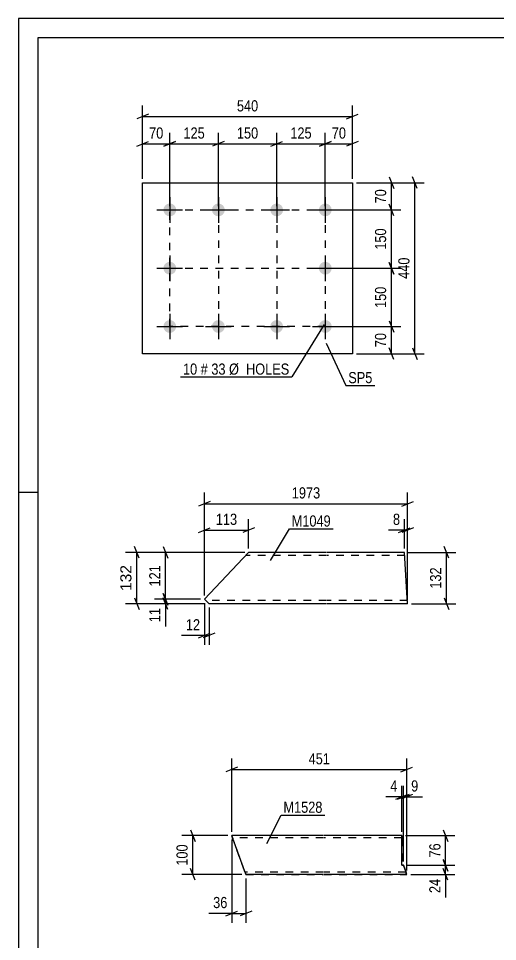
# Model space of a CAD drawing. Header units: millimetres. Extents: x 0 to 594, y 0 to 420.
# Drawn here: x 0 to 123.3, y 182.5 to 420 of the extents above; entities that cross this region are included whole.
import ezdxf

# ---------------------------------------------------------------- set-up
doc = ezdxf.new("R2010")
doc.units = ezdxf.units.MM
doc.linetypes.add('DXK_LINE_DOT2', pattern=[3.9198, 1.9599, -1.9599])
doc.styles.add('Arial', font='ARIAL.TTF', dxfattribs={"height": 0.2})
doc.styles.add('Arial Narrow', font='ARIALN.TTF', dxfattribs={"height": 0.2})

# ---------------------------------------------------------------- blocks, each defined once
blk = doc.blocks.new('Unknown-348435354-1163')
at = {"color": 5, "linetype": 'Continuous'}
for p, q in [((594, 420), (0, 420)), ((0, 420), (0, 0)), ((589, 415), (5, 415)), ((5, 415), (5, 5)), ((5, 298), (0, 298))]:
    blk.add_line(p, q, dxfattribs=at)
blk = doc.blocks.new('Part-348435354-10798 - 10797')
at = {"color": 2, "linetype": 'Continuous'}
for p, q in [((47.85, 270.55), (59.2, 282.62)), ((79.2, 282.62), (59.2, 282.62)), ((99.3, 282.62), (79.3, 282.62)), ((100.11, 269.42), (99.3, 282.62)), ((49.06, 269.42), (47.85, 270.55)), ((79.2, 269.42), (49.06, 269.42)), ((100.11, 269.42), (79.3, 269.42))]:
    blk.add_line(p, q, dxfattribs=at)
at = {"color": 7, "linetype": 'DXK_LINE_DOT2'}
for p, q in [((79.2, 281.82), (58.45, 281.82)), ((99.35, 281.82), (79.3, 281.82)), ((79.2, 270.22), (48.2, 270.22)), ((100.06, 270.22), (79.3, 270.22)), ((100.06, 270.22), (100.06, 270.28))]:
    blk.add_line(p, q, dxfattribs=at)
blk = doc.blocks.new('Part-348435354-10883 - 10882')
at = {"color": 2, "linetype": 'Continuous'}
for p, q in [((31.94, 333.74), (31.94, 377.74)), ((31.94, 377.74), (85.94, 377.74)), ((85.94, 377.74), (85.94, 333.74)), ((85.94, 333.74), (31.94, 333.74))]:
    blk.add_line(p, q, dxfattribs=at)
blk = doc.blocks.new('Bolt-348435354-10884 - 10882')
at = {"linetype": 'Continuous'}
for points in [[(38.94, 372.39, -1), (38.94, 369.09, -1)], [(51.44, 372.39, -1), (51.44, 369.09, -1)], [(66.44, 372.39, -1), (66.44, 369.09, -1)], [(78.94, 372.39, -1), (78.94, 369.09, -1)], [(38.94, 357.39, -1), (38.94, 354.09, -1)], [(78.94, 357.39, -1), (78.94, 354.09, -1)], [(38.94, 342.39, -1), (38.94, 339.09, -1)], [(51.44, 342.39, -1), (51.44, 339.09, -1)], [(66.44, 342.39, -1), (66.44, 339.09, -1)], [(78.94, 342.39, -1), (78.94, 339.09, -1)]]:
    blk.add_hatch(color=1, dxfattribs=at).paths.add_polyline_path(points)
at = {"color": 1, "linetype": 'Continuous'}
for p, q in [((38.94, 374.04), (38.94, 367.44)), ((51.44, 374.04), (51.44, 367.44)), ((66.44, 374.04), (66.44, 367.44)), ((78.94, 374.04), (78.94, 367.44)), ((35.64, 370.74), (42.24, 370.74)), ((48.14, 370.74), (54.74, 370.74)), ((63.14, 370.74), (69.74, 370.74)), ((75.64, 370.74), (82.24, 370.74)), ((38.94, 359.04), (38.94, 352.44)), ((78.94, 359.04), (78.94, 352.44)), ((35.64, 355.74), (42.24, 355.74)), ((75.64, 355.74), (82.24, 355.74)), ((38.94, 344.04), (38.94, 337.44)), ((51.44, 344.04), (51.44, 337.44)), ((66.44, 344.04), (66.44, 337.44)), ((78.94, 344.04), (78.94, 337.44)), ((35.64, 340.74), (42.24, 340.74)), ((48.14, 340.74), (54.74, 340.74)), ((63.14, 340.74), (69.74, 340.74)), ((75.64, 340.74), (82.24, 340.74))]:
    blk.add_line(p, q, dxfattribs=at)
blk = doc.blocks.new('Part-348435354-10988 - 10987')
at = {"color": 2, "linetype": 'Continuous'}
for p, q in [((54.87, 209.74), (54.87, 209.74)), ((78.51, 209.74), (54.87, 209.74)), ((54.9, 209.65), (54.87, 209.74)), ((55, 209.39), (54.9, 209.65)), ((55.14, 209), (55, 209.39)), ((98.61, 209.74), (78.61, 209.74)), ((98.61, 209.74), (98.61, 209.65)), ((98.61, 209.65), (98.61, 209.39)), ((98.61, 209.39), (98.61, 209)), ((58.24, 200.48), (55.14, 209)), ((98.61, 202.1), (98.61, 209)), ((99.05, 202.1), (98.61, 202.1)), ((98.61, 202.1), (98.61, 202.1)), ((99.64, 200.48), (99.05, 202.1)), ((99.05, 202.1), (99.05, 202.1)), ((58.39, 200.09), (58.24, 200.48)), ((58.48, 199.83), (58.39, 200.09)), ((58.51, 199.74), (58.48, 199.83)), ((58.51, 199.74), (58.51, 199.74)), ((78.51, 199.74), (58.51, 199.74)), ((99.91, 199.74), (78.61, 199.74)), ((99.64, 200.48), (99.78, 200.09)), ((99.78, 200.09), (99.87, 199.83)), ((99.87, 199.83), (99.91, 199.74)), ((99.91, 199.74), (99.91, 199.74))]:
    blk.add_line(p, q, dxfattribs=at)
at = {"color": 7, "linetype": 'DXK_LINE_DOT2'}
for p, q in [((54.87, 209.74), (54.87, 209.74)), ((54.87, 209.74), (54.9, 209.65)), ((54.9, 209.65), (55, 209.39)), ((55, 209.39), (55.14, 209)), ((78.51, 209.14), (55.09, 209.14)), ((55.11, 209.1), (55.09, 209.14)), ((55.11, 209.1), (55.09, 209.14)), ((58.16, 200.71), (55.11, 209.1)), ((55.14, 209), (55.11, 209.1)), ((98.61, 209.14), (78.61, 209.14)), ((98.61, 209.65), (98.61, 209.74)), ((98.61, 209.39), (98.61, 209.65)), ((98.61, 209), (98.61, 209.39)), ((98.61, 209.1), (98.61, 209.14)), ((98.61, 209.1), (98.61, 209.14)), ((98.61, 209.1), (98.61, 202.1)), ((98.61, 209), (98.61, 209.1)), ((58.28, 200.39), (55.14, 209)), ((55.15, 208.97), (55.14, 209)), ((55.22, 208.77), (55.15, 208.97)), ((58.23, 200.52), (55.22, 208.77)), ((98.61, 209), (98.61, 202.1)), ((98.61, 208.97), (98.61, 209)), ((98.61, 202.1), (98.61, 208.97)), ((98.61, 202.1), (99.05, 202.1)), ((99.05, 202.1), (98.61, 202.1)), ((98.61, 202.1), (99.05, 202.1)), ((98.61, 202.1), (98.61, 202.1)), ((99.05, 202.1), (99.56, 200.71)), ((99.63, 200.52), (99.05, 202.1)), ((99.05, 202.1), (99.64, 200.48)), ((99.05, 202.1), (99.05, 202.1)), ((58.23, 200.52), (58.16, 200.71)), ((58.28, 200.39), (58.23, 200.52)), ((58.23, 200.52), (58.28, 200.39)), ((58.3, 200.34), (58.28, 200.39)), ((58.28, 200.39), (58.3, 200.34)), ((58.28, 200.39), (58.39, 200.09)), ((78.51, 200.34), (58.3, 200.34)), ((58.39, 200.09), (58.48, 199.83)), ((58.48, 199.83), (58.51, 199.74)), ((58.51, 199.74), (78.51, 199.74)), ((99.69, 200.34), (78.61, 200.34)), ((78.61, 199.74), (99.91, 199.74)), ((99.63, 200.52), (99.56, 200.71)), ((99.63, 200.52), (99.67, 200.39)), ((99.67, 200.39), (99.63, 200.52)), ((99.78, 200.09), (99.64, 200.48)), ((99.67, 200.39), (99.69, 200.34)), ((99.69, 200.34), (99.67, 200.39)), ((99.87, 199.83), (99.78, 200.09)), ((99.91, 199.74), (99.87, 199.83))]:
    blk.add_line(p, q, dxfattribs=at)
blk = doc.blocks.new('Rectangle-348435354-13243 - 10882')
at = {"color": 1, "linetype": 'DXK_LINE_DOT2'}
blk.add_lwpolyline([(38.94, 370.74), (78.94, 370.74), (78.94, 340.74), (38.94, 340.74), (38.94, 370.74)], close=True, dxfattribs=at)
blk = doc.blocks.new('Line-348435354-13253 - 10882')
at = {"color": 1, "linetype": 'DXK_LINE_DOT2'}
blk.add_line((51.44, 370.74), (51.44, 340.74), dxfattribs=at)
blk = doc.blocks.new('Line-348435354-13260 - 10882')
at = {"color": 1, "linetype": 'DXK_LINE_DOT2'}
blk.add_line((38.94, 355.74), (78.94, 355.74), dxfattribs=at)
blk = doc.blocks.new('Line-348435354-13267 - 10882')
at = {"color": 1, "linetype": 'DXK_LINE_DOT2'}
blk.add_line((66.44, 370.74), (66.44, 340.74), dxfattribs=at)
blk = doc.blocks.new('StraightDimension-348435354-11089 - 10797')
at = {"color": 7, "linetype": 'Continuous'}
for p, q in [((47.85, 271.55), (47.85, 298)), ((100.11, 270.42), (100.11, 298)), ((49.35, 295.75), (46.35, 294.55)), ((47.85, 295.15), (100.11, 295.15)), ((98.61, 294.55), (101.61, 295.75))]:
    blk.add_line(p, q, dxfattribs=at)
at = {"color": 0}
blk.add_wipeout([(78.24, 295.9), (78.24, 300.1), (69.73, 300.1), (69.73, 295.9)], dxfattribs=at)
at = {"color": 3, "style": 'Arial Narrow'}
blk.add_text('1973', height=2.863, dxfattribs=at).set_placement((70.33, 296.5))
blk = doc.blocks.new('StraightDimension-348435354-11071 - 10797')
at = {"color": 7, "linetype": 'Continuous'}
for p, q in [((47.85, 269.55), (47.85, 258.81)), ((49.06, 268.42), (49.06, 258.81)), ((46.35, 260.61), (49.35, 261.81)), ((50.56, 261.81), (47.56, 260.61)), ((47.85, 261.21), (49.06, 261.21))]:
    blk.add_line(p, q, dxfattribs=at)
at = {"color": 0}
blk.add_wipeout([(47.33, 261.96), (47.33, 266.16), (42.47, 266.16), (42.47, 261.96)], dxfattribs=at)
at = {"color": 7, "linetype": 'Continuous'}
blk.add_line((47.85, 261.21), (41.95, 261.21), dxfattribs=at)
blk.add_line((47.85, 261.21), (41.95, 261.21), dxfattribs=at)
at = {"color": 3, "style": 'Arial Narrow'}
blk.add_text('12', height=2.863, dxfattribs=at).set_placement((43.07, 262.56))
blk = doc.blocks.new('StraightDimension-348435354-11063 - 10797')
at = {"color": 7, "linetype": 'Continuous'}
for p, q in [((99.3, 283.62), (99.3, 291.2)), ((100.11, 270.42), (100.11, 291.2)), ((97.8, 287.75), (100.8, 288.95)), ((101.61, 288.95), (98.61, 287.75)), ((99.3, 288.35), (100.11, 288.35))]:
    blk.add_line(p, q, dxfattribs=at)
at = {"color": 0}
blk.add_wipeout([(98.78, 289.1), (98.78, 293.3), (95.75, 293.3), (95.75, 289.1)], dxfattribs=at)
at = {"color": 7, "linetype": 'Continuous'}
blk.add_line((99.3, 288.35), (95.22, 288.35), dxfattribs=at)
blk.add_line((99.3, 288.35), (95.22, 288.35), dxfattribs=at)
at = {"color": 3, "style": 'Arial Narrow'}
blk.add_text('8', height=2.86, dxfattribs=at).set_placement((96.35, 289.7))
blk = doc.blocks.new('StraightDimension-348435354-11083 - 10797')
at = {"color": 7, "linetype": 'Continuous'}
for p, q in [((110.71, 281.12), (109.51, 284.12)), ((100.3, 282.62), (112.51, 282.62)), ((110.11, 269.42), (110.11, 282.62)), ((109.51, 270.92), (110.71, 267.92)), ((101.11, 269.42), (112.51, 269.42))]:
    blk.add_line(p, q, dxfattribs=at)
at = {"color": 0}
blk.add_wipeout([(109.36, 279.36), (105.16, 279.36), (105.16, 272.68), (109.36, 272.68)], dxfattribs=at)
at = {"color": 3, "style": 'Arial Narrow'}
blk.add_text('132', height=2.863, rotation=90.0002, dxfattribs=at).set_placement((108.76, 273.28))
blk = doc.blocks.new('StraightDimension-348435354-11067 - 10797')
at = {"color": 7, "linetype": 'Continuous'}
for p, q in [((47.85, 271.55), (47.85, 291.2)), ((59.2, 283.62), (59.2, 291.2)), ((46.35, 287.75), (49.35, 288.95)), ((47.85, 288.35), (59.2, 288.35)), ((60.7, 288.95), (57.7, 287.75))]:
    blk.add_line(p, q, dxfattribs=at)
at = {"color": 0}
blk.add_wipeout([(56.87, 289.1), (56.87, 293.3), (50.18, 293.3), (50.18, 289.1)], dxfattribs=at)
at = {"color": 3, "style": 'Arial Narrow'}
blk.add_text('113', height=2.863, dxfattribs=at).set_placement((50.78, 289.7))
blk = doc.blocks.new('StraightDimension-348435354-13654 - 10797')
at = {"color": 7, "linetype": 'Continuous'}
for p, q in [((37.25, 284.12), (38.45, 281.12)), ((58.2, 282.62), (35, 282.62)), ((37.85, 270.55), (37.85, 282.62)), ((38.45, 269.05), (37.25, 272.05)), ((46.85, 270.55), (35, 270.55))]:
    blk.add_line(p, q, dxfattribs=at)
at = {"color": 0}
blk.add_wipeout([(37.1, 279.93), (32.9, 279.93), (32.9, 273.24), (37.1, 273.24)], dxfattribs=at)
at = {"color": 3, "style": 'Arial Narrow'}
blk.add_text('121', height=2.863, rotation=90.0002, dxfattribs=at).set_placement((36.5, 273.84))
blk = doc.blocks.new('StraightDimension-348435354-13655 - 10797')
at = {"color": 7, "linetype": 'Continuous'}
for p, q in [((37.25, 272.05), (38.45, 269.05)), ((38.45, 267.92), (37.25, 270.92)), ((46.85, 270.55), (35, 270.55)), ((48.06, 269.42), (35, 269.42)), ((37.85, 269.42), (37.85, 270.55))]:
    blk.add_line(p, q, dxfattribs=at)
at = {"color": 0}
blk.add_wipeout([(37.1, 268.9), (32.9, 268.9), (32.9, 264.04), (37.1, 264.04)], dxfattribs=at)
at = {"color": 7, "linetype": 'Continuous'}
blk.add_line((37.85, 269.42), (37.85, 263.51), dxfattribs=at)
blk.add_line((37.85, 269.42), (37.85, 263.51), dxfattribs=at)
at = {"color": 3, "style": 'Arial Narrow'}
blk.add_text('11', height=2.863, rotation=90.0002, dxfattribs=at).set_placement((36.5, 264.64))
blk = doc.blocks.new('StraightDimension-348435354-13829 - 10797')
at = {"color": 7, "linetype": 'Continuous'}
for p, q in [((31.02, 281.12), (29.82, 284.12)), ((58.2, 282.62), (27.57, 282.62)), ((30.42, 269.42), (30.42, 282.62)), ((29.82, 270.92), (31.02, 267.92)), ((48.06, 269.42), (27.57, 269.42))]:
    blk.add_line(p, q, dxfattribs=at)
at = {"color": 0}
blk.add_wipeout([(29.67, 279.96), (25.47, 279.96), (25.47, 272.08), (29.67, 272.08)], dxfattribs=at)
at = {"color": 3, "style": 'Arial'}
blk.add_text('132', height=2.865, rotation=90.0002, dxfattribs=at).set_placement((29.07, 272.68))
blk = doc.blocks.new('StraightDimension-348435354-11279 - 10882')
at = {"color": 7, "linetype": 'Continuous'}
for p, q in [((86.94, 377.74), (104.34, 377.74)), ((102.54, 376.24), (101.34, 379.24)), ((101.94, 333.74), (101.94, 377.74)), ((101.34, 335.24), (102.54, 332.24)), ((86.94, 333.74), (104.34, 333.74))]:
    blk.add_line(p, q, dxfattribs=at)
at = {"color": 0}
blk.add_wipeout([(101.19, 359.08), (96.99, 359.08), (96.99, 352.4), (101.19, 352.4)], dxfattribs=at)
at = {"color": 3, "style": 'Arial Narrow'}
blk.add_text('440', height=2.863, rotation=90.0002, dxfattribs=at).set_placement((100.59, 353))
blk = doc.blocks.new('StraightDimension-348435354-11286 - 10882')
at = {"color": 7, "linetype": 'Continuous'}
for p, q in [((38.94, 371.74), (38.94, 390.59)), ((51.44, 371.74), (51.44, 390.59)), ((37.44, 387.14), (40.44, 388.34)), ((38.94, 387.74), (51.44, 387.74)), ((52.94, 388.34), (49.94, 387.14))]:
    blk.add_line(p, q, dxfattribs=at)
at = {"color": 0}
blk.add_wipeout([(48.53, 388.49), (48.53, 392.69), (41.85, 392.69), (41.85, 388.49)], dxfattribs=at)
at = {"color": 3, "style": 'Arial Narrow'}
blk.add_text('125', height=2.863, dxfattribs=at).set_placement((42.45, 389.09))
blk = doc.blocks.new('StraightDimension-348435354-11263 - 10882')
at = {"color": 7, "linetype": 'Continuous'}
for p, q in [((86.94, 377.74), (98.34, 377.74)), ((95.34, 379.24), (96.54, 376.24)), ((95.94, 370.74), (95.94, 377.74)), ((79.94, 370.74), (98.34, 370.74)), ((96.54, 369.24), (95.34, 372.24))]:
    blk.add_line(p, q, dxfattribs=at)
at = {"color": 0}
blk.add_wipeout([(95.19, 376.67), (90.99, 376.67), (90.99, 371.81), (95.19, 371.81)], dxfattribs=at)
at = {"color": 3, "style": 'Arial Narrow'}
blk.add_text('70', height=2.863, rotation=90.0002, dxfattribs=at).set_placement((94.59, 372.41))
blk = doc.blocks.new('StraightDimension-348435354-11264 - 10882')
at = {"color": 7, "linetype": 'Continuous'}
for p, q in [((79.94, 370.74), (98.34, 370.74)), ((96.54, 369.24), (95.34, 372.24)), ((95.94, 355.74), (95.94, 370.74)), ((95.34, 357.24), (96.54, 354.24)), ((79.94, 355.74), (98.34, 355.74))]:
    blk.add_line(p, q, dxfattribs=at)
at = {"color": 0}
blk.add_wipeout([(95.19, 366.58), (90.99, 366.58), (90.99, 359.9), (95.19, 359.9)], dxfattribs=at)
at = {"color": 3, "style": 'Arial Narrow'}
blk.add_text('150', height=2.863, rotation=90.0002, dxfattribs=at).set_placement((94.59, 360.5))
blk = doc.blocks.new('StraightDimension-348435354-11265 - 10882')
at = {"color": 7, "linetype": 'Continuous'}
for p, q in [((96.54, 354.24), (95.34, 357.24)), ((79.94, 355.74), (98.34, 355.74)), ((95.94, 340.74), (95.94, 355.74)), ((95.34, 342.24), (96.54, 339.24)), ((79.94, 340.74), (98.34, 340.74))]:
    blk.add_line(p, q, dxfattribs=at)
at = {"color": 0}
blk.add_wipeout([(95.19, 351.58), (90.99, 351.58), (90.99, 344.9), (95.19, 344.9)], dxfattribs=at)
at = {"color": 3, "style": 'Arial Narrow'}
blk.add_text('150', height=2.863, rotation=90.0002, dxfattribs=at).set_placement((94.59, 345.5))
blk = doc.blocks.new('StraightDimension-348435354-11266 - 10882')
at = {"color": 7, "linetype": 'Continuous'}
for p, q in [((95.34, 342.24), (96.54, 339.24)), ((79.94, 340.74), (98.34, 340.74)), ((95.94, 333.74), (95.94, 340.74)), ((96.54, 332.24), (95.34, 335.24)), ((86.94, 333.74), (98.34, 333.74))]:
    blk.add_line(p, q, dxfattribs=at)
at = {"color": 0}
blk.add_wipeout([(95.19, 339.67), (90.99, 339.67), (90.99, 334.81), (95.19, 334.81)], dxfattribs=at)
at = {"color": 3, "style": 'Arial Narrow'}
blk.add_text('70', height=2.863, rotation=90.0002, dxfattribs=at).set_placement((94.59, 335.41))
blk = doc.blocks.new('StraightDimension-348435354-11283 - 10882')
at = {"color": 7, "linetype": 'Continuous'}
for p, q in [((78.94, 371.74), (78.94, 390.59)), ((85.94, 378.74), (85.94, 390.59)), ((77.44, 387.14), (80.44, 388.34)), ((78.94, 387.74), (85.94, 387.74)), ((87.44, 388.34), (84.44, 387.14))]:
    blk.add_line(p, q, dxfattribs=at)
at = {"color": 0}
blk.add_wipeout([(84.87, 388.49), (84.87, 392.69), (80.01, 392.69), (80.01, 388.49)], dxfattribs=at)
at = {"color": 3, "style": 'Arial Narrow'}
blk.add_text('70', height=2.863, dxfattribs=at).set_placement((80.61, 389.09))
blk = doc.blocks.new('StraightDimension-348435354-11284 - 10882')
at = {"color": 7, "linetype": 'Continuous'}
for p, q in [((66.44, 371.74), (66.44, 390.59)), ((78.94, 371.74), (78.94, 390.59)), ((64.94, 387.14), (67.94, 388.34)), ((66.44, 387.74), (78.94, 387.74)), ((80.44, 388.34), (77.44, 387.14))]:
    blk.add_line(p, q, dxfattribs=at)
at = {"color": 0}
blk.add_wipeout([(76.03, 388.49), (76.03, 392.69), (69.35, 392.69), (69.35, 388.49)], dxfattribs=at)
at = {"color": 3, "style": 'Arial Narrow'}
blk.add_text('125', height=2.863, dxfattribs=at).set_placement((69.95, 389.09))
blk = doc.blocks.new('StraightDimension-348435354-11285 - 10882')
at = {"color": 7, "linetype": 'Continuous'}
for p, q in [((51.44, 371.74), (51.44, 390.59)), ((66.44, 371.74), (66.44, 390.59)), ((52.94, 388.34), (49.94, 387.14)), ((51.44, 387.74), (66.44, 387.74)), ((64.94, 387.14), (67.94, 388.34))]:
    blk.add_line(p, q, dxfattribs=at)
at = {"color": 0}
blk.add_wipeout([(62.28, 388.49), (62.28, 392.69), (55.6, 392.69), (55.6, 388.49)], dxfattribs=at)
at = {"color": 3, "style": 'Arial Narrow'}
blk.add_text('150', height=2.863, dxfattribs=at).set_placement((56.2, 389.09))
blk = doc.blocks.new('StraightDimension-348435354-11287 - 10882')
at = {"color": 7, "linetype": 'Continuous'}
for p, q in [((31.94, 378.74), (31.94, 390.59)), ((38.94, 371.74), (38.94, 390.59)), ((30.44, 387.14), (33.44, 388.34)), ((31.94, 387.74), (38.94, 387.74)), ((40.44, 388.34), (37.44, 387.14))]:
    blk.add_line(p, q, dxfattribs=at)
at = {"color": 0}
blk.add_wipeout([(37.87, 388.49), (37.87, 392.69), (33.01, 392.69), (33.01, 388.49)], dxfattribs=at)
at = {"color": 3, "style": 'Arial Narrow'}
blk.add_text('70', height=2.863, dxfattribs=at).set_placement((33.61, 389.09))
blk = doc.blocks.new('StraightDimension-348435354-11303 - 10882')
at = {"color": 7, "linetype": 'Continuous'}
for p, q in [((31.94, 378.74), (31.94, 397.59)), ((85.94, 378.74), (85.94, 397.59)), ((33.44, 395.34), (30.44, 394.14)), ((31.94, 394.74), (85.94, 394.74)), ((84.44, 394.14), (87.44, 395.34))]:
    blk.add_line(p, q, dxfattribs=at)
at = {"color": 0}
blk.add_wipeout([(62.28, 395.49), (62.28, 399.69), (55.6, 399.69), (55.6, 395.49)], dxfattribs=at)
at = {"color": 3, "style": 'Arial Narrow'}
blk.add_text('540', height=2.863, dxfattribs=at).set_placement((56.2, 396.09))
blk = doc.blocks.new('StraightDimension-348435354-14356 - 10987')
at = {"color": 7, "linetype": 'Continuous'}
for p, q in [((99.61, 209.74), (112.31, 209.74)), ((109.31, 211.24), (110.51, 208.24)), ((109.91, 202.1), (109.91, 209.74)), ((100.05, 202.1), (112.31, 202.1)), ((110.51, 200.6), (109.31, 203.6))]:
    blk.add_line(p, q, dxfattribs=at)
at = {"color": 0}
blk.add_wipeout([(109.16, 208.35), (104.96, 208.35), (104.96, 203.49), (109.16, 203.49)], dxfattribs=at)
at = {"color": 3, "style": 'Arial Narrow'}
blk.add_text('76', height=2.863, rotation=90.0002, dxfattribs=at).set_placement((108.56, 204.09))
blk = doc.blocks.new('StraightDimension-348435354-14357 - 10987')
at = {"color": 7, "linetype": 'Continuous'}
for p, q in [((100.05, 202.1), (112.31, 202.1)), ((109.31, 203.6), (110.51, 200.6)), ((109.91, 199.74), (109.91, 202.1)), ((100.91, 199.74), (112.31, 199.74)), ((110.51, 198.24), (109.31, 201.24))]:
    blk.add_line(p, q, dxfattribs=at)
at = {"color": 0}
blk.add_wipeout([(109.16, 199.22), (104.96, 199.22), (104.96, 194.36), (109.16, 194.36)], dxfattribs=at)
at = {"color": 7, "linetype": 'Continuous'}
blk.add_line((109.91, 199.74), (109.91, 193.84), dxfattribs=at)
blk.add_line((109.91, 199.74), (109.91, 193.84), dxfattribs=at)
at = {"color": 3, "style": 'Arial Narrow'}
blk.add_text('24', height=2.863, rotation=90.0002, dxfattribs=at).set_placement((108.56, 194.96))
blk = doc.blocks.new('StraightDimension-348435354-11457 - 10987')
at = {"color": 7, "linetype": 'Continuous'}
for p, q in [((53.87, 209.74), (42.02, 209.74)), ((44.27, 211.24), (45.47, 208.24)), ((44.87, 199.74), (44.87, 209.74)), ((57.51, 199.74), (42.02, 199.74)), ((45.47, 198.24), (44.27, 201.24))]:
    blk.add_line(p, q, dxfattribs=at)
at = {"color": 0}
blk.add_wipeout([(44.12, 208.08), (39.92, 208.08), (39.92, 201.4), (44.12, 201.4)], dxfattribs=at)
at = {"color": 3, "style": 'Arial Narrow'}
blk.add_text('100', height=2.863, rotation=90.0002, dxfattribs=at).set_placement((43.52, 202))
blk = doc.blocks.new('StraightDimension-348435354-11463 - 10987')
at = {"color": 7, "linetype": 'Continuous'}
for p, q in [((54.87, 208.74), (54.87, 187.34)), ((58.51, 198.74), (58.51, 187.34)), ((53.37, 189.14), (56.37, 190.34)), ((60.01, 190.34), (57.01, 189.14)), ((54.87, 189.74), (58.51, 189.74))]:
    blk.add_line(p, q, dxfattribs=at)
at = {"color": 0}
blk.add_wipeout([(54.35, 190.49), (54.35, 194.69), (49.49, 194.69), (49.49, 190.49)], dxfattribs=at)
at = {"color": 7, "linetype": 'Continuous'}
blk.add_line((54.87, 189.74), (48.96, 189.74), dxfattribs=at)
blk.add_line((54.87, 189.74), (48.96, 189.74), dxfattribs=at)
at = {"color": 3, "style": 'Arial Narrow'}
blk.add_text('36', height=2.863, dxfattribs=at).set_placement((50.09, 191.09))
blk = doc.blocks.new('StraightDimension-348435354-11483 - 10987')
at = {"color": 7, "linetype": 'Continuous'}
for p, q in [((54.87, 210.74), (54.87, 229.59)), ((99.91, 200.74), (99.91, 229.59)), ((56.37, 227.34), (53.37, 226.14)), ((54.87, 226.74), (99.91, 226.74)), ((98.41, 226.14), (101.41, 227.34))]:
    blk.add_line(p, q, dxfattribs=at)
at = {"color": 0}
blk.add_wipeout([(80.73, 227.49), (80.73, 231.69), (74.05, 231.69), (74.05, 227.49)], dxfattribs=at)
at = {"color": 3, "style": 'Arial Narrow'}
blk.add_text('451', height=2.863, dxfattribs=at).set_placement((74.65, 228.09))
blk = doc.blocks.new('StraightDimension-348435354-14481 - 10987')
at = {"color": 7, "linetype": 'Continuous'}
for p, q in [((99.05, 203.1), (99.05, 222.59)), ((99.91, 200.74), (99.91, 222.59)), ((97.55, 219.14), (100.55, 220.34)), ((101.41, 220.34), (98.41, 219.14)), ((99.05, 219.74), (99.91, 219.74))]:
    blk.add_line(p, q, dxfattribs=at)
at = {"color": 0}
blk.add_wipeout([(103.46, 220.49), (103.46, 224.69), (100.43, 224.69), (100.43, 220.49)], dxfattribs=at)
at = {"color": 7, "linetype": 'Continuous'}
blk.add_line((99.91, 219.74), (103.99, 219.74), dxfattribs=at)
blk.add_line((99.91, 219.74), (103.99, 219.74), dxfattribs=at)
at = {"color": 3, "style": 'Arial Narrow'}
blk.add_text('9', height=2.86, dxfattribs=at).set_placement((101.03, 221.09))
blk = doc.blocks.new('StraightDimension-348435354-14482 - 10987')
at = {"color": 7, "linetype": 'Continuous'}
for p, q in [((98.61, 210.74), (98.61, 222.59)), ((99.05, 203.1), (99.05, 222.59)), ((97.11, 219.14), (100.11, 220.34)), ((100.55, 220.34), (97.55, 219.14)), ((98.61, 219.74), (99.05, 219.74))]:
    blk.add_line(p, q, dxfattribs=at)
at = {"color": 0}
blk.add_wipeout([(98.09, 220.49), (98.09, 224.69), (95.06, 224.69), (95.06, 220.49)], dxfattribs=at)
at = {"color": 7, "linetype": 'Continuous'}
blk.add_line((98.61, 219.74), (94.54, 219.74), dxfattribs=at)
blk.add_line((98.61, 219.74), (94.54, 219.74), dxfattribs=at)
at = {"color": 3, "style": 'Arial Narrow'}
blk.add_text('4', height=2.86, dxfattribs=at).set_placement((95.66, 221.09))
blk = doc.blocks.new('Mark-348435354-11492 - 10797')
at = {"color": 0}
blk.add_wipeout([(80.35, 289.26), (80.35, 292.26), (70.3, 292.26), (70.3, 289.26)], dxfattribs=at)
blk.add_wipeout([(80.35, 289.26), (80.35, 292.26), (70.3, 292.26), (70.3, 289.26)], dxfattribs=at)
at = {"color": 30, "linetype": 'Continuous'}
for p, q in [((64.86, 280.57), (69.7, 288.66)), ((69.7, 288.66), (80.95, 288.66))]:
    blk.add_line(p, q, dxfattribs=at)
at = {"color": 3, "style": 'Arial Narrow'}
blk.add_text('M1049', height=2.863, dxfattribs=at).set_placement((70.3, 289.26))
blk = doc.blocks.new('Mark-348435354-11520 - 10882')
at = {"color": 0}
blk.add_wipeout([(91.07, 326.15), (91.07, 329.15), (84.85, 329.15), (84.85, 326.15)], dxfattribs=at)
blk.add_wipeout([(91.07, 326.15), (91.07, 329.15), (84.85, 329.15), (84.85, 326.15)], dxfattribs=at)
at = {"color": 30, "linetype": 'Continuous'}
for p, q in [((79.17, 336.41), (84.25, 325.55)), ((84.25, 325.55), (91.67, 325.55))]:
    blk.add_line(p, q, dxfattribs=at)
at = {"color": 3, "style": 'Arial Narrow'}
blk.add_text('SP5', height=2.863, dxfattribs=at).set_placement((84.85, 326.15))
blk = doc.blocks.new('Mark-348435354-11523 - 10882')
at = {"color": 0}
blk.add_wipeout([(45.99, 328.35), (45.99, 331.35), (42.33, 331.35), (42.33, 328.35)], dxfattribs=at)
blk.add_wipeout([(45.99, 328.35), (45.99, 331.35), (42.33, 331.35), (42.33, 328.35)], dxfattribs=at)
blk.add_wipeout([(48.72, 328.35), (48.72, 331.35), (46.89, 331.35), (46.89, 328.35)], dxfattribs=at)
blk.add_wipeout([(48.72, 328.35), (48.72, 331.35), (46.89, 331.35), (46.89, 328.35)], dxfattribs=at)
at = {"color": 3, "style": 'Arial Narrow'}
blk.add_text('10', height=2.863, dxfattribs=at).set_placement((42.33, 328.35))
at = {"color": 0}
blk.add_wipeout([(53.27, 328.35), (53.27, 331.35), (49.62, 331.35), (49.62, 328.35)], dxfattribs=at)
blk.add_wipeout([(53.27, 328.35), (53.27, 331.35), (49.62, 331.35), (49.62, 328.35)], dxfattribs=at)
at = {"color": 3, "style": 'Arial Narrow'}
blk.add_text('#', height=2.86, dxfattribs=at).set_placement((46.89, 328.35))
at = {"color": 0}
blk.add_wipeout([(69.7, 328.35), (69.7, 331.35), (54.17, 331.35), (54.17, 328.35)], dxfattribs=at)
blk.add_wipeout([(69.7, 328.35), (69.7, 331.35), (54.17, 331.35), (54.17, 328.35)], dxfattribs=at)
at = {"color": 7, "linetype": 'Continuous'}
for p in [(78.67, 341.26), (41.73, 327.75)]:
    blk.add_line(p, (70.3, 327.75), dxfattribs=at)
at = {"color": 3, "style": 'Arial Narrow'}
for s, p in [('33', (49.62, 328.35)), ('Ø  HOLES', (54.17, 328.35))]:
    blk.add_text(s, height=2.863, dxfattribs=at).set_placement(p)
blk = doc.blocks.new('Mark-348435354-11543 - 10987')
at = {"color": 0}
blk.add_wipeout([(78.22, 215.61), (78.22, 218.61), (68.17, 218.61), (68.17, 215.61)], dxfattribs=at)
blk.add_wipeout([(78.22, 215.61), (78.22, 218.61), (68.17, 218.61), (68.17, 215.61)], dxfattribs=at)
at = {"color": 30, "linetype": 'Continuous'}
for p, q in [((63.93, 207.71), (67.57, 215.01)), ((67.57, 215.01), (78.82, 215.01))]:
    blk.add_line(p, q, dxfattribs=at)
at = {"color": 3, "style": 'Arial Narrow'}
blk.add_text('M1528', height=2.863, dxfattribs=at).set_placement((68.17, 215.61))

msp = doc.modelspace()

# ---------------------------------------------------------------- block references
for name in ['Unknown-348435354-1163', 'Part-348435354-10883 - 10882', 'Bolt-348435354-10884 - 10882', 'Rectangle-348435354-13243 - 10882', 'Line-348435354-13253 - 10882', 'Line-348435354-13267 - 10882', 'Line-348435354-13260 - 10882', 'Part-348435354-10798 - 10797', 'Part-348435354-10988 - 10987']:
    msp.add_blockref(name, (0, 0))

# ---------------------------------------------------------------- next in the draw order: block references
for name in ['StraightDimension-348435354-11286 - 10882', 'StraightDimension-348435354-11279 - 10882', 'StraightDimension-348435354-11089 - 10797', 'StraightDimension-348435354-11457 - 10987', 'StraightDimension-348435354-14356 - 10987']:
    msp.add_blockref(name, (0, 0))

# ---------------------------------------------------------------- next in the draw order: block references
for name in ['StraightDimension-348435354-11287 - 10882', 'StraightDimension-348435354-11263 - 10882', 'StraightDimension-348435354-11067 - 10797', 'Mark-348435354-11492 - 10797', 'StraightDimension-348435354-11063 - 10797', 'StraightDimension-348435354-11071 - 10797', 'StraightDimension-348435354-11463 - 10987', 'StraightDimension-348435354-14357 - 10987']:
    msp.add_blockref(name, (0, 0))

# ---------------------------------------------------------------- next in the draw order: block references
for name in ['StraightDimension-348435354-11264 - 10882', 'StraightDimension-348435354-13654 - 10797', 'StraightDimension-348435354-11083 - 10797', 'StraightDimension-348435354-11483 - 10987']:
    msp.add_blockref(name, (0, 0))

# ---------------------------------------------------------------- next in the draw order: block references
for name in ['StraightDimension-348435354-11283 - 10882', 'StraightDimension-348435354-11265 - 10882', 'StraightDimension-348435354-13655 - 10797', 'StraightDimension-348435354-14481 - 10987', 'Mark-348435354-11543 - 10987']:
    msp.add_blockref(name, (0, 0))

# ---------------------------------------------------------------- next in the draw order: block references
for name in ['StraightDimension-348435354-11284 - 10882', 'StraightDimension-348435354-11266 - 10882', 'StraightDimension-348435354-13829 - 10797', 'StraightDimension-348435354-14482 - 10987']:
    msp.add_blockref(name, (0, 0))

# ---------------------------------------------------------------- next in the draw order: block references
for name in ['StraightDimension-348435354-11285 - 10882', 'Mark-348435354-11520 - 10882']:
    msp.add_blockref(name, (0, 0))

# ---------------------------------------------------------------- next in the draw order: block references
for name in ['StraightDimension-348435354-11303 - 10882', 'Mark-348435354-11523 - 10882']:
    msp.add_blockref(name, (0, 0))

doc.saveas('drawing.dxf')
